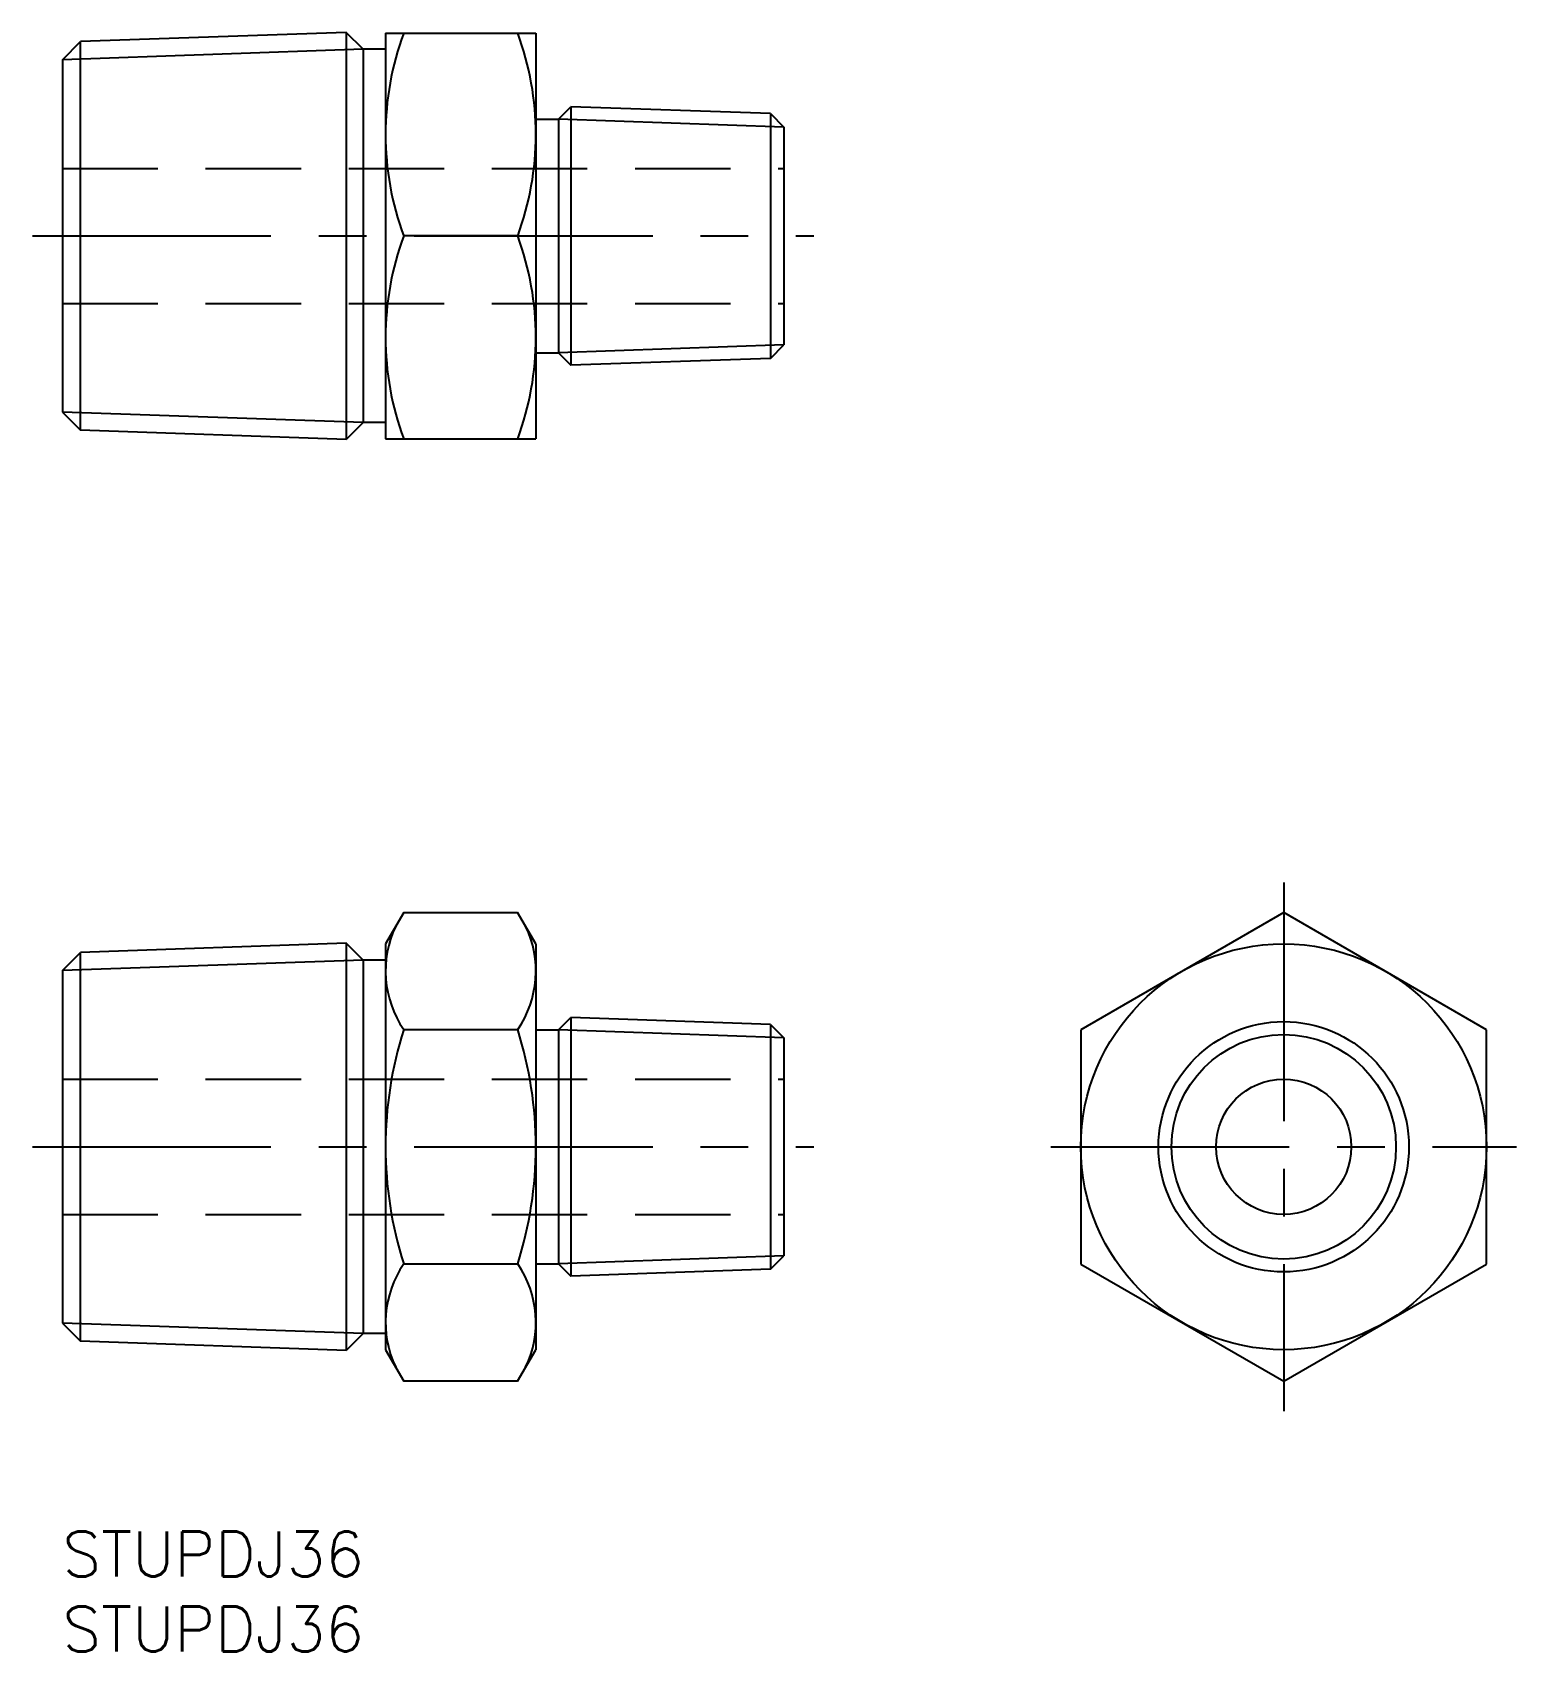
# Model space of a CAD drawing. Extents: x -2 to 97, y -8 to 100.
import ezdxf

# ---------------------------------------------------------------- set-up
doc = ezdxf.new("R2010")
doc.units = 0
doc.header["$LTSCALE"] = 0.5
doc.linetypes.add('CENTER', pattern=[50.8, 31.75, -6.35, 6.35, -6.35])
doc.linetypes.add('DASHED', pattern=[19.05, 12.7, -6.35])
for name, color, linetype in [('MSM_CENTER', 1, 'CENTER'), ('MSM_CONTINUOUS', 7, 'CONTINUOUS'), ('MSM_DASHED', 4, 'DASHED'), ('MSM_NARROW', 5, 'CONTINUOUS'), ('MSM_PART_NUMBER', 7, 'CONTINUOUS')]:
    doc.layers.add(name, color=color, linetype=linetype)
doc.styles.get("Standard").update_dxf_attribs({"font": 'txt.shx', "height": 3, "bigfont": 'bigfont.shx'})

# ---------------------------------------------------------------- blocks, each defined once
blk = doc.blocks.new('*U10')
at = {"layer": 'MSM_PART_NUMBER'}
blk.add_text('STUPDJ36', height=3, dxfattribs=at).set_placement((0, -3))
blk = doc.blocks.new('*U11')
at = {"layer": 'MSM_PART_NUMBER'}
blk.add_text('STUPDJ36', height=3, dxfattribs=at).set_placement((0, -8))

msp = doc.modelspace()

# ---------------------------------------------------------------- linework, layer by layer
at = {"layer": 'MSM_CENTER'}
for p, q in [((-2, 86.19), (50, 86.19)), ((81.26, 43.18), (81.26, 8)), ((-2, 25.59), (50, 25.59)), ((65.76, 25.59), (96.76, 25.59))]:
    msp.add_line(p, q, dxfattribs=at)
at = {"layer": 'MSM_CONTINUOUS'}
for p, q in [((0, 97.92), (1.2, 99.12)), ((18.88, 99.74), (1.2, 99.12)), ((1.2, 73.26), (1.2, 99.12)), ((20, 98.61), (18.88, 99.74)), ((18.88, 99.74), (18.88, 72.64)), ((21.5, 99.69), (21.5, 72.69)), ((21.5, 99.69), (31.5, 99.69)), ((31.5, 99.69), (31.5, 72.69)), ((21.5, 98.61), (20, 98.61)), ((20, 98.61), (20, 73.77)), ((0, 97.92), (0, 74.46)), ((31.5, 93.97), (33, 93.97)), ((33, 93.97), (33.83, 94.79)), ((33, 93.97), (33, 78.41)), ((47.11, 94.33), (33.83, 94.79)), ((33.83, 94.79), (33.83, 77.59)), ((47.11, 94.33), (47.11, 78.05)), ((47.11, 94.33), (48, 93.44)), ((48, 93.44), (48, 78.94)), ((30.29, 86.19), (22.71, 86.19)), ((47.11, 78.05), (48, 78.94)), ((31.5, 78.41), (33, 78.41)), ((33, 78.41), (33.83, 77.59)), ((47.11, 78.05), (33.83, 77.59)), ((0, 74.46), (1.2, 73.26)), ((20, 73.77), (18.88, 72.64)), ((21.5, 73.77), (20, 73.77)), ((18.88, 72.64), (1.2, 73.26)), ((21.5, 72.69), (31.5, 72.69)), ((22.71, 41.18), (21.5, 39.09)), ((22.71, 41.18), (30.29, 41.18)), ((31.5, 39.09), (30.29, 41.18)), ((81.26, 41.18), (67.76, 33.38)), ((94.76, 33.38), (81.26, 41.18)), ((18.88, 39.14), (1.2, 38.52)), ((20, 38.01), (18.88, 39.14)), ((18.88, 39.14), (18.88, 12.04)), ((21.5, 39.09), (21.5, 12.09)), ((31.5, 39.09), (31.5, 12.09)), ((0, 37.31), (1.2, 38.52)), ((1.2, 12.66), (1.2, 38.52)), ((21.5, 38.01), (20, 38.01)), ((20, 38.01), (20, 13.16)), ((0, 37.31), (0, 13.86)), ((33, 33.37), (33.83, 34.19)), ((47.11, 33.73), (33.83, 34.19)), ((33.83, 34.19), (33.83, 16.98)), ((47.11, 33.73), (47.11, 17.45)), ((47.11, 33.73), (48, 32.84)), ((30.29, 33.38), (22.71, 33.38)), ((31.5, 33.37), (33, 33.37)), ((33, 33.37), (33, 17.81)), ((48, 32.84), (48, 18.34)), ((67.76, 33.38), (67.76, 17.79)), ((94.76, 17.79), (94.76, 33.38)), ((47.11, 17.45), (48, 18.34)), ((30.29, 17.79), (22.71, 17.79)), ((31.5, 17.81), (33, 17.81)), ((33, 17.81), (33.83, 16.98)), ((47.11, 17.45), (33.83, 16.98)), ((67.76, 17.79), (81.26, 10)), ((81.26, 10), (94.76, 17.79)), ((0, 13.86), (1.2, 12.66)), ((20, 13.16), (18.88, 12.04)), ((21.5, 13.16), (20, 13.16)), ((18.88, 12.04), (1.2, 12.66)), ((21.5, 12.09), (22.71, 10)), ((30.29, 10), (31.5, 12.09)), ((30.29, 10), (22.71, 10))]:
    msp.add_line(p, q, dxfattribs=at)
for radius in [13.5, 8.33, 4.5]:
    msp.add_circle((81.26, 25.59), radius, dxfattribs=at)
for centre, radius, start, end in [((41, 92.94), 19.5, 159.7438, 200.2562), ((12, 92.94), 19.5, 339.7438, 20.2562), ((41, 79.44), 19.5, 159.7438, 200.2562), ((12, 79.44), 19.5, 339.7438, 20.2562), ((28.4, 37.28), 6.9, 154.3842, 214.3842), ((24.6, 37.28), 6.9, 325.6158, 25.6158), ((47.29, 25.59), 25.79, 162.412, 197.588), ((5.71, 25.59), 25.79, 342.412, 17.588), ((28.4, 13.9), 6.9, 145.6158, 205.6158), ((24.6, 13.9), 6.9, 334.3842, 34.3842)]:
    msp.add_arc(centre, radius, start, end, dxfattribs=at)
at = {"layer": 'MSM_DASHED'}
for p, q in [((0, 90.69), (48, 90.69)), ((0, 81.69), (48, 81.69)), ((0, 30.09), (48, 30.09)), ((0, 21.09), (48, 21.09))]:
    msp.add_line(p, q, dxfattribs=at)
at = {"layer": 'MSM_NARROW'}
for p, q in [((20, 98.61), (0, 97.92)), ((48, 93.44), (33, 93.97)), ((48, 78.94), (33, 78.41)), ((20, 73.77), (0, 74.46)), ((20, 38.01), (0, 37.31)), ((48, 32.84), (33, 33.37)), ((48, 18.34), (33, 17.81)), ((20, 13.16), (0, 13.86))]:
    msp.add_line(p, q, dxfattribs=at)
msp.add_circle((81.26, 25.59), 7.47, dxfattribs=at)

# ---------------------------------------------------------------- block references
at = {"layer": 'MSM_CONTINUOUS'}
for name in ['*U10', '*U11']:
    msp.add_blockref(name, (0, 0), dxfattribs=at)

doc.saveas('drawing.dxf')
